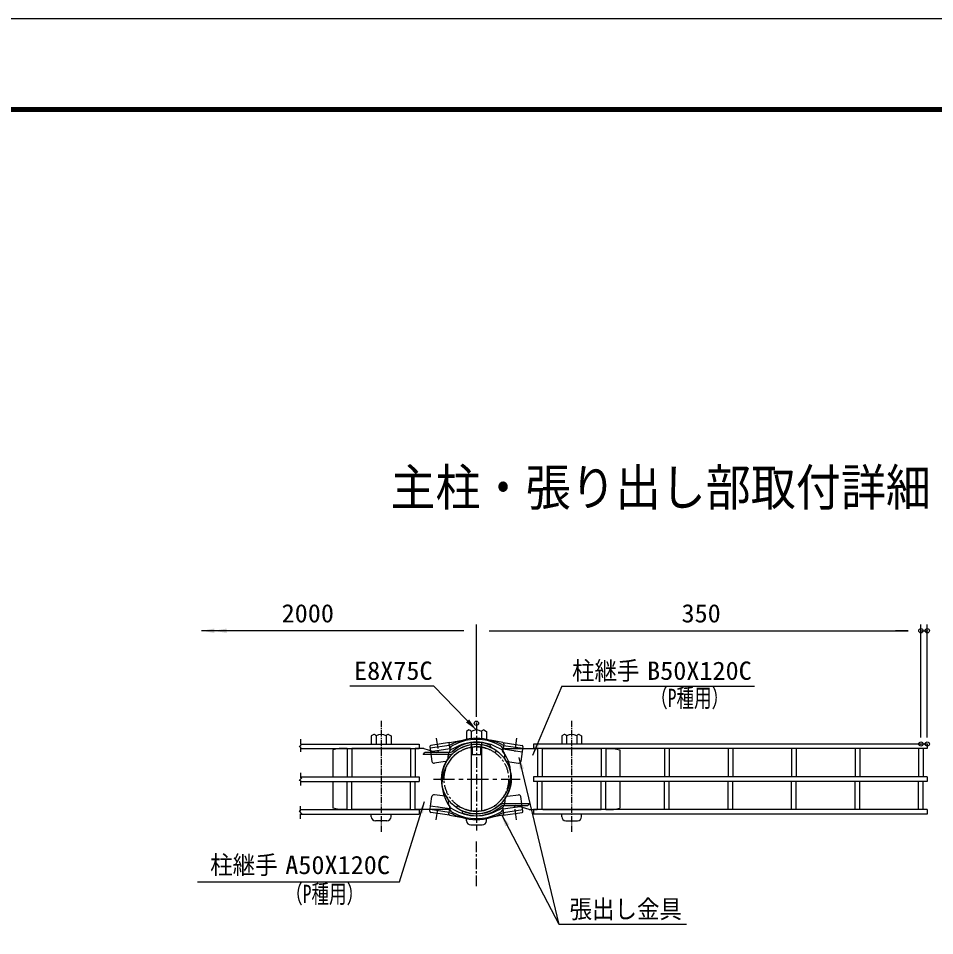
# Model space of a CAD drawing. Units: millimetres, scale not verified. Extents: x -5012 to 5012, y -3544 to 3544.
# Drawn here: x 1044 to 3209, y 1377 to 3544 of the extents above; entities that cross this region are included whole.
import ezdxf
from ezdxf.enums import TextEntityAlignment as Align

# ---------------------------------------------------------------- set-up
doc = ezdxf.new("R2010")
doc.units = ezdxf.units.MM
doc.header["$LTSCALE"] = 20
doc.header["$PDMODE"] = 32
doc.header["$PDSIZE"] = 10
for name, pattern in [('USER1', [2, 1.25, -0.25, 0.25, -0.25]), ('USER2', [4, 2.5, -0.5, 0.5, -0.5]), ('USER4', [1.125, 0.75, -0.125, 0.125, -0.125])]:
    doc.linetypes.add(name, pattern=pattern)
for name, color, linetype, lineweight in [('0-0_6文字', 1, 'Continuous', 25), ('0-1_5寸法', 1, 'Continuous', 25), ('0-3_0', 7, 'Continuous', 25), ('0-4_SUNPOU', 3, 'Continuous', 25), ('0-6_BOLT', 7, 'Continuous', 25), ('0-7_BUHIN', 7, 'Continuous', 25), ('0-8_KOUZOU', 7, 'Continuous', 25), ('0-9_AMI', 7, 'Continuous', 25)]:
    doc.layers.add(name, color=color, linetype=linetype, lineweight=lineweight)
doc.layers.add('0-5_DEFPOINTS', color=7, linetype='Continuous')
doc.styles.add('ＭＳ ゴシック', font='')
doc.styles.get('ＭＳ ゴシック').set_extended_font_data('MS Gothic')

msp = doc.modelspace()

# ---------------------------------------------------------------- linework, layer by layer
at = {"layer": '0-1_5寸法'}
for p, q in [((2126.35, 1893.62), (2126.35, 2112.09)), ((2126.35, 1893.62), (2126.35, 2112.09)), ((3176.35, 1844.56), (3176.35, 2112.09)), ((3176.35, 1844.56), (3176.35, 2112.09)), ((3191.35, 1844.56), (3191.35, 2112.09)), ((2096.35, 2097.09), (1477.25, 2097.09)), ((1591.11, 2097.09), (1479.25, 2097.09)), ((1620.06, 2097.09), (1508.2, 2097.09)), ((2156.35, 2097.09), (3146.35, 2097.09)), ((3146.35, 2097.09), (3116.35, 2097.09)), ((3176.35, 2097.09), (3191.35, 2097.09)), ((2025.58, 1965.94), (2124.95, 1864.12)), ((2327.95, 1965.94), (2783.13, 1965.94)), ((2322.04, 1402.86), (2227.2, 1797.88)), ((2322.04, 1402.86), (2186.2, 1661.96))]:
    msp.add_line(p, q, dxfattribs=at)
at = {"layer": '0-1_5寸法', "linetype": 'USER4'}
for p, q in [((1901.35, 1884.45), (1901.35, 1620.94)), ((2351.35, 1884.45), (2351.35, 1620.94))]:
    msp.add_line(p, q, dxfattribs=at)
at = {"layer": '0-1_5寸法'}
for points in [[(1477.25, 2097.09), (1507.25, 2102.3), (1507.25, 2091.89)], [(1506.2, 2097.09), (1536.2, 2102.3), (1536.2, 2091.89)], [(2126.35, 1862.69), (2101.66, 1880.52), (2109.12, 1887.8)], [(2226.73, 1799.82), (2238.8, 1771.87), (2228.67, 1769.44)], [(2185.27, 1663.73), (2203.81, 1639.58), (2194.58, 1634.74)]]:
    msp.add_solid(points, dxfattribs=at)
at = {"layer": '0-3_0', "color": 3}
msp.add_lwpolyline([(-5011.88, 3543.75), (5011.87, 3543.75), (5011.87, -3543.75), (-5011.88, -3543.75)], close=True, dxfattribs=at)
at = {"layer": '0-3_0'}
for points in [[(-4674.38, 3332.81), (4674.37, 3332.81), (4674.37, -3332.81), (-4674.38, -3332.81)], [(-4672.27, 3330.7), (4672.27, 3330.7), (4672.27, -3330.7), (-4672.27, -3330.7)], [(-4670.16, 3328.59), (4670.16, 3328.59), (4670.16, -3328.59), (-4670.16, -3328.59)], [(-4668.05, 3326.48), (4668.05, 3326.48), (4668.05, -3326.48), (-4668.05, -3326.48)], [(-4665.94, 3324.37), (4665.94, 3324.37), (4665.94, -3324.38), (-4665.94, -3324.38)]]:
    msp.add_lwpolyline(points, close=True, dxfattribs=at)
at = {"layer": '0-4_SUNPOU', "color": 1}
for p, q in [((2025.58, 1965.94), (1827.36, 1965.94)), ((1467.41, 1504.21), (1944.77, 1504.21)), ((2622.28, 1402.86), (2322.04, 1402.86))]:
    msp.add_line(p, q, dxfattribs=at)
at = {"layer": '0-5_DEFPOINTS'}
for p in [(3176.35, 2097.09), (3191.35, 2097.09), (2126.35, 1878.62), (3176.35, 1829.56), (3191.35, 1829.56)]:
    msp.add_point(p, dxfattribs=at)
at = {"layer": '0-6_BOLT', "color": 1, "linetype": 'USER1'}
msp.add_line((2126.35, 1878.62), (2126.35, 1625.05), dxfattribs=at)
at = {"layer": '0-6_BOLT'}
for p, q in [((1883.71, 1852.01), (1877.83, 1848.61)), ((1877.83, 1848.61), (1877.83, 1829.56)), ((1889.35, 1848.61), (1889.35, 1829.56)), ((1913.35, 1848.61), (1913.35, 1829.56)), ((1918.99, 1852.01), (1924.87, 1848.61)), ((1924.87, 1848.61), (1924.87, 1829.56)), ((2108.71, 1862.69), (2102.83, 1859.3)), ((2102.83, 1859.3), (2102.83, 1840.24)), ((2114.35, 1859.3), (2114.35, 1842.4)), ((2138.35, 1859.3), (2138.35, 1842.4)), ((2143.99, 1862.69), (2149.87, 1859.3)), ((2149.87, 1859.3), (2149.87, 1840.24)), ((2333.71, 1852.01), (2327.83, 1848.61)), ((2327.83, 1848.61), (2327.83, 1829.56)), ((2339.35, 1848.61), (2339.35, 1829.56)), ((2363.35, 1848.61), (2363.35, 1829.56)), ((2368.99, 1852.01), (2374.87, 1848.61)), ((2374.87, 1848.61), (2374.87, 1829.56)), ((2114.35, 1833.43), (2114.35, 1671.48)), ((2138.35, 1833.43), (2138.35, 1671.48)), ((2114.35, 1805), (2138.35, 1805)), ((1877.83, 1657.92), (1877.83, 1663.91)), ((1914.87, 1647.92), (1887.83, 1647.92)), ((1924.87, 1657.92), (1924.87, 1663.91)), ((2102.83, 1648.4), (2102.83, 1653.65)), ((2149.87, 1648.4), (2149.87, 1653.65)), ((2327.83, 1657.92), (2327.83, 1663.91)), ((2337.83, 1647.92), (2364.87, 1647.92)), ((2374.87, 1657.92), (2374.87, 1663.91)), ((2112.83, 1638.4), (2139.87, 1638.4))]:
    msp.add_line(p, q, dxfattribs=at)
at = {"layer": '0-6_BOLT', "color": 1}
for p, q in [((2116.75, 1821.43), (2114.35, 1825.59)), ((2116.75, 1821.43), (2116.75, 1805)), ((2135.95, 1821.43), (2138.35, 1825.59)), ((2135.95, 1821.43), (2135.95, 1805))]:
    msp.add_line(p, q, dxfattribs=at)
at = {"layer": '0-6_BOLT'}
for centre, radius, start, end in [((1884.01, 1846.13), 5.88, 24.94299, 92.968), ((1901.35, 1829.1), 22.91, 58.40741, 121.59259), ((1918.68, 1846.13), 5.88, 87.032, 155.05701), ((2109.01, 1856.81), 5.88, 24.94299, 92.968), ((2126.35, 1839.78), 22.91, 58.40741, 121.59259), ((2143.68, 1856.81), 5.88, 87.032, 155.05701), ((2334.01, 1846.13), 5.88, 24.94299, 92.968), ((2351.35, 1829.1), 22.91, 58.40741, 121.59259), ((2368.68, 1846.13), 5.88, 87.032, 155.05701), ((1887.83, 1657.92), 10, 180, 270), ((1914.87, 1657.92), 10, 270, 0), ((2112.83, 1648.4), 10, 180, 270), ((2139.87, 1648.4), 10, 270, 0), ((2337.83, 1657.92), 10, 180, 270), ((2364.87, 1657.92), 10, 270, 0)]:
    msp.add_arc(centre, radius, start, end, dxfattribs=at)
at = {"layer": '0-7_BUHIN', "color": 1, "linetype": 'USER1'}
for p, q in [((2031.31, 1843.42), (2036.01, 1810.94)), ((2221.38, 1843.42), (2216.68, 1810.94)), ((2031.31, 1650.59), (2036.01, 1683.07)), ((2221.38, 1650.59), (2216.68, 1683.07)), ((2126.35, 1493.98), (2126.35, 1602.14))]:
    msp.add_line(p, q, dxfattribs=at)
at = {"layer": '0-7_BUHIN'}
for p, q in [((2016.33, 1823.47), (2021.41, 1788.39)), ((2062.12, 1825.94), (2016.92, 1819.4)), ((2063.02, 1832.75), (2018.45, 1826.3)), ((2063.55, 1832.91), (2093.26, 1838.24)), ((2161.09, 1821.23), (2158.96, 1827.06)), ((2189.14, 1832.91), (2159.43, 1838.24)), ((2191.18, 1830.09), (2189.41, 1817.88)), ((2189.68, 1832.75), (2234.25, 1826.3)), ((2190.57, 1825.94), (2235.77, 1819.4)), ((2236.36, 1823.47), (2231.28, 1788.39)), ((1802.35, 1818.73), (1787.35, 1815.73)), ((1787.35, 1815.73), (1787.35, 1752.13)), ((1820.95, 1818.73), (1802.35, 1818.73)), ((1970.95, 1818.73), (1831.75, 1818.73)), ((2002.16, 1818.73), (1981.75, 1818.73)), ((2000.35, 1804.63), (2004.85, 1809.13)), ((2059.83, 1804.63), (2000.35, 1804.63)), ((2002.23, 1818.6), (2033.3, 1809.13)), ((2059.83, 1809.13), (2004.85, 1809.13)), ((2063.29, 1817.88), (2018.09, 1811.34)), ((2059.29, 1795.32), (2059.29, 1801.92)), ((2173.49, 1814.07), (2170.05, 1809.15)), ((2188.38, 1818.73), (2269.6, 1818.73)), ((2188.38, 1818.73), (2188.38, 1812.73)), ((2189.41, 1817.88), (2188.81, 1813.74)), ((2189.41, 1817.88), (2234.61, 1811.34)), ((2193.4, 1795.32), (2193.4, 1801.92)), ((2283.1, 1818.73), (2420.95, 1818.73)), ((2465.35, 1815.73), (2465.35, 1752.13)), ((2052.86, 1787.89), (2027.07, 1784.16)), ((2199.83, 1787.89), (2225.62, 1784.16)), ((1787.35, 1741.33), (1787.35, 1677.73)), ((2465.35, 1741.33), (2465.35, 1677.73)), ((2016.33, 1670.54), (2021.41, 1705.62)), ((2052.86, 1706.12), (2027.07, 1709.85)), ((2059.29, 1698.7), (2059.29, 1692.09)), ((2193.4, 1698.7), (2193.4, 1692.09)), ((2199.83, 1706.12), (2225.62, 1709.85)), ((2236.36, 1670.54), (2231.28, 1705.62)), ((1802.35, 1674.73), (1787.35, 1677.73)), ((1802.35, 1674.73), (1787.35, 1677.73)), ((2064.32, 1674.73), (1983.1, 1674.73)), ((2062.12, 1668.07), (2016.92, 1674.62)), ((2063.29, 1676.13), (2018.09, 1682.67)), ((2064.32, 1674.73), (2064.32, 1680.73)), ((2079.2, 1679.4), (2082.64, 1684.31)), ((2091.61, 1672.23), (2093.73, 1666.4)), ((2189.41, 1676.13), (2188.81, 1680.27)), ((2189.41, 1676.13), (2234.61, 1682.67)), ((2191.18, 1663.92), (2189.41, 1676.13)), ((2190.57, 1668.07), (2235.77, 1674.62)), ((2192.87, 1688.83), (2252.35, 1688.83)), ((2192.87, 1684.33), (2247.85, 1684.33)), ((2250.89, 1674.73), (2219.39, 1684.33)), ((2252.35, 1688.83), (2247.85, 1684.33)), ((2250.89, 1674.73), (2269.6, 1674.73)), ((2283.1, 1674.73), (2420.95, 1674.73)), ((2063.02, 1661.26), (2018.45, 1667.71)), ((2063.55, 1661.1), (2093.26, 1655.78)), ((2189.14, 1661.1), (2159.43, 1655.78)), ((2189.68, 1661.26), (2234.25, 1667.71))]:
    msp.add_line(p, q, dxfattribs=at)
for points in [[(2061.52, 1830.09), (2063.29, 1817.88), (2063.89, 1813.74)], [(2431.75, 1818.73), (2450.35, 1818.73), (2465.35, 1815.73)], [(2061.52, 1663.92), (2063.29, 1676.13), (2063.89, 1680.27)], [(2431.75, 1674.73), (2450.35, 1674.73), (2465.35, 1677.73)]]:
    msp.add_lwpolyline(points, dxfattribs=at)
for centre, radius, start, end in [((2133.19, 1691.48), 152.09, 92.58055, 117.86083), ((2119.5, 1691.48), 152.09, 62.13917, 87.41945), ((2018.8, 1823.83), 2.5, 98.24075, 188.24075), ((2126.35, 1746.73), 82.2, 55, 188.64626), ((2063.99, 1830.45), 2.5, 100.15443, 188.24075), ((2074.87, 1814.63), 12.04, 108.85444, 164.30644), ((2126.35, 1746.73), 86.7, 67.90161, 130.13437), ((2126.35, 1727.88), 112.68, 60.57078, 119.42922), ((2126.35, 1729.37), 104.57, 58.76941, 121.23059), ((2126.35, 1746.73), 76.2, 55, 133.37167), ((2177.82, 1814.63), 12.04, 15.69356, 71.14556), ((2188.7, 1830.45), 2.5, 351.75925, 79.84557), ((2233.89, 1823.83), 2.5, 351.75925, 81.75925), ((2134.58, 1736.2), 89.52, 132.57499, 218.28584), ((2076.79, 1801.92), 17.5, 105.4449, 180), ((2059.83, 1825.63), 16.5, 270, 310.13437), ((2059.83, 1825.63), 21, 270, 310.13437), ((2118.11, 1757.27), 89.52, 312.57499, 38.28584), ((2175.9, 1801.92), 17.5, 0, 74.5551), ((2026.36, 1789.11), 5, 188.24075, 278.24075), ((2051.79, 1795.32), 7.5, 278.24075, 0), ((2200.9, 1795.32), 7.5, 180, 261.75925), ((2226.33, 1789.11), 5, 261.75925, 351.75925), ((2126.35, 1746.73), 82.2, 235, 8.64626), ((2026.36, 1704.9), 5, 81.75925, 171.75925), ((2051.79, 1698.7), 7.5, 0, 81.75925), ((2076.79, 1692.09), 17.5, 180, 254.5551), ((2126.35, 1746.73), 76.2, 235, 313.37167), ((2175.9, 1692.09), 17.5, 285.4449, 0), ((2200.9, 1698.7), 7.5, 98.24075, 180), ((2226.33, 1704.9), 5, 8.24075, 98.24075), ((2018.8, 1670.19), 2.5, 171.75925, 261.75925), ((2074.87, 1679.38), 12.04, 195.69356, 251.14556), ((2126.35, 1764.64), 104.57, 238.76941, 301.23059), ((2126.35, 1746.73), 86.7, 247.90161, 310.13437), ((2192.87, 1667.83), 21, 90, 130.13437), ((2177.82, 1679.38), 12.04, 288.85444, 344.30644), ((2192.87, 1667.83), 16.5, 90, 130.13437), ((2233.89, 1670.19), 2.5, 278.24075, 8.24075), ((2063.99, 1663.56), 2.5, 171.75925, 259.84557), ((2133.19, 1802.53), 152.09, 242.13917, 267.41945), ((2126.35, 1766.13), 112.68, 240.57078, 299.42922), ((2119.5, 1802.53), 152.09, 272.58055, 297.86083), ((2188.7, 1663.56), 2.5, 280.15443, 8.24075)]:
    msp.add_arc(centre, radius, start, end, dxfattribs=at)
at = {"layer": '0-8_KOUZOU'}
for p, q in [((2327.95, 1965.94), (2259.24, 1802.37)), ((1944.77, 1504.21), (2003.64, 1693.87)), ((1819.6, 1674.73), (1802.35, 1674.73)), ((1820.95, 1674.73), (1802.35, 1674.73)), ((1969.6, 1674.73), (1831.75, 1674.73)), ((2001.8, 1674.73), (1983.1, 1674.73))]:
    msp.add_line(p, q, dxfattribs=at)
at = {"layer": '0-8_KOUZOU', "color": 1, "linetype": 'USER2'}
msp.add_line((2024.84, 1746.73), (2229.59, 1746.73), dxfattribs=at)
at = {"layer": '0-8_KOUZOU', "color": 1, "linetype": 'USER1'}
msp.add_circle((2126.35, 1746.73), 76.2, dxfattribs=at)
at = {"layer": '0-8_KOUZOU'}
msp.add_arc((2126.35, 1746.73), 82.2, 360, 0, dxfattribs=at)
for points in [[(2258.47, 1800.52), (2265.28, 1830.2), (2274.89, 1826.16)], [(2004.23, 1695.78), (2000.32, 1665.58), (1990.36, 1668.67)]]:
    msp.add_solid(points, dxfattribs=at)
at = {"layer": '0-9_AMI'}
for p, q in [((1713.63, 1829.12), (1707.63, 1822.66)), ((1710.63, 1822.66), (1707.63, 1822.66)), ((1710.63, 1840.73), (1710.63, 1829.12)), ((1710.63, 1829.56), (1991.35, 1829.56)), ((1710.63, 1829.12), (1713.63, 1829.12)), ((1710.63, 1822.66), (1710.63, 1810.73)), ((1991.35, 1829.56), (1991.35, 1818.76)), ((3191.35, 1829.56), (2261.35, 1829.56)), ((2261.35, 1829.56), (2261.35, 1818.76)), ((3191.35, 1829.56), (3191.35, 1818.76)), ((1710.63, 1818.76), (1991.35, 1818.76)), ((1820.95, 1818.76), (1820.95, 1752.13)), ((1831.75, 1818.76), (1831.75, 1752.13)), ((1970.95, 1818.76), (1970.95, 1752.13)), ((1981.75, 1818.76), (1981.75, 1752.13)), ((3191.35, 1818.76), (2261.35, 1818.76)), ((2270.95, 1818.76), (2270.95, 1752.13)), ((2281.75, 1818.76), (2281.75, 1752.13)), ((2420.95, 1818.76), (2420.95, 1752.13)), ((2431.75, 1818.76), (2431.75, 1752.13)), ((2570.95, 1818.76), (2570.95, 1752.13)), ((2581.75, 1818.76), (2581.75, 1752.13)), ((2720.95, 1818.76), (2720.95, 1752.13)), ((2731.75, 1818.76), (2731.75, 1752.13)), ((2870.95, 1818.76), (2870.95, 1752.13)), ((2881.75, 1818.76), (2881.75, 1752.13)), ((3020.95, 1818.76), (3020.95, 1752.13)), ((3031.75, 1818.76), (3031.75, 1752.13)), ((3170.95, 1818.76), (3170.95, 1752.13)), ((3181.75, 1818.76), (3181.75, 1752.13)), ((1710.63, 1761.58), (1710.63, 1749.96)), ((1713.63, 1749.96), (1707.63, 1743.5)), ((1710.63, 1743.5), (1707.63, 1743.5)), ((1710.63, 1752.13), (1991.35, 1752.13)), ((1710.63, 1749.96), (1713.63, 1749.96)), ((1710.63, 1743.5), (1710.63, 1731.58)), ((1710.63, 1741.33), (1991.35, 1741.33)), ((1820.95, 1674.71), (1820.95, 1741.33)), ((1831.75, 1674.71), (1831.75, 1741.33)), ((1970.95, 1674.71), (1970.95, 1741.33)), ((1981.75, 1674.71), (1981.75, 1741.33)), ((1991.35, 1752.13), (1991.35, 1741.33)), ((3191.35, 1752.13), (2261.35, 1752.13)), ((2261.35, 1752.13), (2261.35, 1741.33)), ((3191.35, 1741.33), (2261.35, 1741.33)), ((2270.95, 1674.71), (2270.95, 1741.33)), ((2281.75, 1674.71), (2281.75, 1741.33)), ((2420.95, 1674.71), (2420.95, 1741.33)), ((2431.75, 1674.71), (2431.75, 1741.33)), ((2570.95, 1674.71), (2570.95, 1741.33)), ((2581.75, 1674.71), (2581.75, 1741.33)), ((2720.95, 1674.71), (2720.95, 1741.33)), ((2731.75, 1674.71), (2731.75, 1741.33)), ((2870.95, 1674.71), (2870.95, 1741.33)), ((2881.75, 1674.71), (2881.75, 1741.33)), ((3020.95, 1674.71), (3020.95, 1741.33)), ((3031.75, 1674.71), (3031.75, 1741.33)), ((3170.95, 1674.71), (3170.95, 1741.33)), ((3181.75, 1674.71), (3181.75, 1741.33)), ((3191.35, 1752.13), (3191.35, 1741.33)), ((1713.63, 1664.35), (1707.63, 1670.81)), ((1710.63, 1670.81), (1707.63, 1670.81)), ((1710.63, 1670.81), (1710.63, 1682.73)), ((1710.63, 1674.71), (1991.35, 1674.71)), ((1991.35, 1674.71), (1991.35, 1663.91)), ((3191.35, 1674.71), (2261.35, 1674.71)), ((2261.35, 1674.71), (2261.35, 1663.91)), ((3191.35, 1674.71), (3191.35, 1663.91)), ((1710.63, 1664.35), (1713.63, 1664.35)), ((1710.63, 1652.73), (1710.63, 1664.35)), ((1710.63, 1663.91), (1991.35, 1663.91)), ((3191.35, 1663.91), (2261.35, 1663.91))]:
    msp.add_line(p, q, dxfattribs=at)

# ---------------------------------------------------------------- texts
at = {"layer": '0-0_6文字', "color": 7, "style": 'ＭＳ ゴシック', "width": 0.9}
msp.add_text('主柱・張り出し部取付詳細', height=86.66, dxfattribs=at).set_placement((1923.38, 2366.46), align=Align.BOTTOM_LEFT)
at = {"layer": '0-1_5寸法', "color": 3, "style": 'ＭＳ ゴシック', "width": 1.05}
for s, p in [('2000', (1666.29, 2103.77)), ('350', (2610.85, 2103.77))]:
    msp.add_text(s, height=43.26, dxfattribs=at).set_placement(p, align=Align.BOTTOM_LEFT)
at = {"layer": '0-4_SUNPOU', "style": 'ＭＳ ゴシック'}
for s, height, width, p in [('E8X75C', 43.26, 1.05, (1837.38, 1968.12)), ('柱継手', 43.26, 0.9, (2352.34, 1968.12)), ('B50X120C', 43.26, 1.05, (2529.62, 1968.12)), ('（P種用）', 43.3, 0.7, (2537.11, 1903.85)), ('柱継手', 43.26, 0.9, (1497.59, 1509.22)), ('A50X120C', 43.26, 1.05, (1674.87, 1509.22)), ('（P種用）', 43.3, 0.7, (1674.87, 1440.92)), ('張出し金具', 43.26, 0.9, (2346.43, 1405.03))]:
    msp.add_text(s, height=height, dxfattribs=dict(at, width=width)).set_placement(p, align=Align.BOTTOM_LEFT)

doc.saveas('drawing.dxf')
